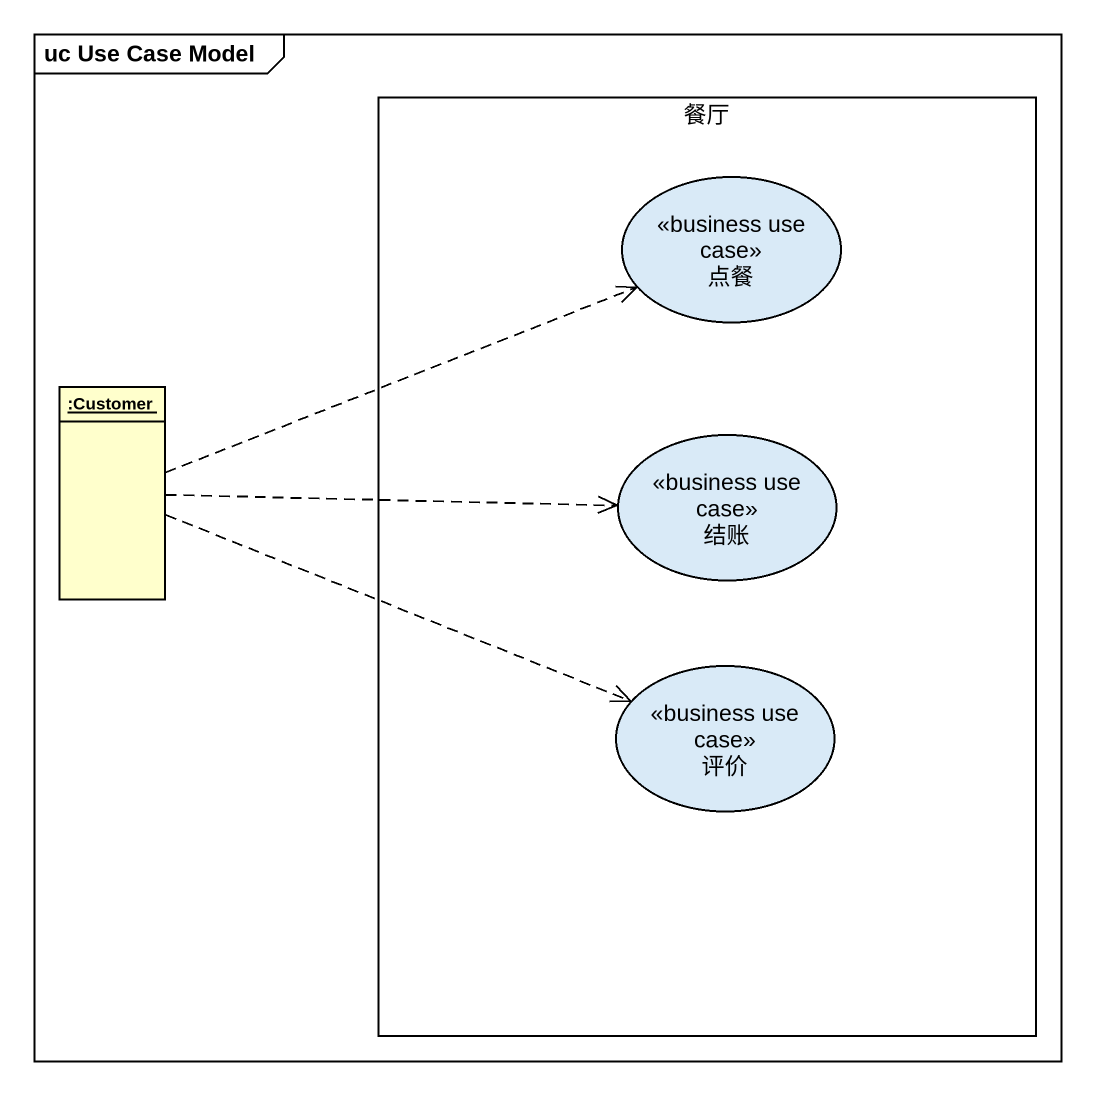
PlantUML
@startuml
mainframe uc Use Case Model
allowmixing
hide circle
hide empty members
rectangle 餐厅 {
  usecase 点餐 <<business use case>>
  usecase 结账 <<business use case>>
  usecase 评价 <<business use case>>
}
object ":Customer" as Customer
Customer .right.> 点餐
Customer .right.> 结账
Customer .right.> 评价
@enduml
